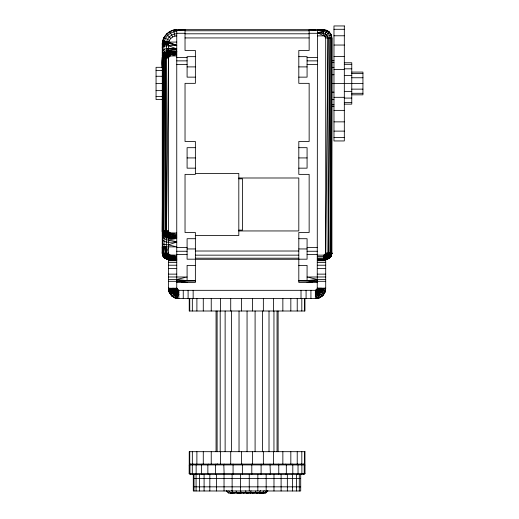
<?xml version="1.0" encoding="UTF-8"?>
<svg xmlns="http://www.w3.org/2000/svg" width="519" height="519" viewBox="0 0 519 519"><rect width="100%" height="100%" fill="white"/><g stroke="black" fill="none" stroke-linecap="round" stroke-linejoin="round"><path stroke-width="0.78" d="M162.272 232.882C163.031 239.979 171.997 238.474 176.752 237.157C172.626 236.651 167.501 238.519 164.088 235.334L163.29 233.861L163.102 230.949L164.088 58.005L167.559 55.416L170.55 54.365L168.48 58.005L168.48 230.949L165.892 231.643L165.373 230.949L165.438 58.005L165.185 230.949L165.392 231.876L170.55 235.483L176.752 235.944C171.912 237.313 162.434 238.351 162.272 230.949L163.102 58.005L162.661 56.681L163.102 54.904L166.333 52.185L176.752 51.803C171.698 51.109 162.694 50.265 162.272 57.531M317.42 259.286L327.327 259.065L330.084 257.469L330.888 255.997L330.888 254.712M317.42 259.033L324.381 259.286L328.06 258.825L330.888 256.341L331.44 253.084L331.907 37.939C331.816 33.495 328.073 29.752 323.629 29.667L176.752 29.667C169.032 29.648 162.188 36.395 162.272 44.147L162.272 253.084C162.466 260.428 171.744 259.954 176.752 259.286C171.77 258.754 162.551 260.726 162.272 253.084L162.272 246.875L176.752 246.875L168.48 244.858L164.088 244.475L162.272 243.567M165.373 230.949L165.983 57.35L167.559 55.416L166.871 53.619L167.053 52.808L168.896 51.803C160.935 51.673 161.636 62.351 162.298 67.704M163.174 255.724L162.739 253.084L162.298 253.188L163.102 256.185L165.373 258.456L168.48 259.286L165.36 258.365L164.088 257.469L163.29 255.997L163.219 246.875L162.668 253.084L162.655 233.096C160.481 227.458 168.474 237.027 170.55 236.748L176.752 236.898L169.531 237.157L167.053 236.145L164.38 234.919L162.739 233.31L162.272 230.949L163.102 58.005L163.102 230.949M327.249 31.153L329.143 32.425L330.83 34.955L331.427 37.939L330.162 255.4L329.708 257.398L328.819 258.365L323.629 259.033M325.095 36.473L329.481 32.087L326.613 30.738L323.629 30.147L317.42 30.498C322.241 31.075 329.941 31.374 330.065 37.939L328.196 253.739L326.62 255.672L323.629 256.717L323.837 255.134L324.641 254.81L325.698 253.084L328.034 37.939C327.774 32.606 321.086 33.359 317.42 32.768L324.42 36.032L325.698 37.939L325.698 253.084L328.819 254.031L330.162 255.4L331.907 253.084L331.907 37.939L325.698 37.939M169.402 40.346L168.48 43.337L168.48 51.803L165.788 52.445L163.673 54.339L162.895 58.005L162.298 57.901C163.381 49.597 161.643 63.895 162.35 67.704L162.272 58.005L164.088 53.619L163.803 43.648L162.655 47.125L162.479 42.331L168.545 42.701L176.752 45.438L168.48 43.337L162.272 44.147L162.732 40.527L168.74 42.078L176.752 45.438L166.333 45.782L164.088 46.308L162.655 47.125L162.272 47.917L162.726 42.227L163.887 37.504L169.402 40.346C170.855 37.679 173.709 35.915 176.752 35.869M165.451 236.21L168.48 237.157L168.48 253.084L165.892 253.778L165.373 253.084L165.451 246.875L165.392 254.012L170.55 257.619L176.752 258.079L168.292 259.195L165.983 258.657L168.48 259.286L165.373 258.456L168.714 259.286M176.752 51.803L170.55 51.842L165.392 52.704L164.465 53.691L163.998 55.695L165.36 57.058L168.48 58.005L166.482 230.949L164.465 232.901L164.017 234.588L164.088 246.875L163.102 253.084M176.752 260.116L168.48 260.116L168.48 288.253C168.5 293.754 173.294 298.672 178.821 298.594L315.357 298.594C320.859 298.503 325.796 293.825 325.698 288.253L325.698 260.116L317.42 260.116M176.752 31.484C171.134 31.523 165.931 35.545 164.491 40.982L166.391 43.408L166.398 52.361L165.892 52.464M176.752 29.667L176.752 288.253L177.576 289.887L178.821 290.322L315.357 290.322L316.389 290.037L317.245 289.089L317.42 29.667L323.629 30.147M174.916 36.077L173.534 30.031L176.752 30.05C167.78 29.914 161.532 38.763 162.655 47.125L162.804 43.875M175.299 297.977C174.125 297.218 180.197 285.742 177.044 291.957L177.42 294.299L175.299 297.977L172.217 296.213L169.265 292.21L170.764 294.734L177.388 289.686L178.03 290.16L176.745 298.386L174.864 297.809L171.51 295.564L169.265 292.21L176.934 288.986L177.355 289.712L178.821 290.322L178.821 298.594L174.864 297.809M242.373 464.09L242.373 474.431M251.806 474.431L251.806 464.09M325.458 253.901L327.126 256.555L327.307 257.469L326.62 258.864L327.359 259.059L325.277 259.286C328.871 258.151 327.755 259.247 330.084 257.469L330.162 256.723L329.695 257.424L325.685 259.286L328.988 258.267L331.07 256.185L331.907 253.084L325.698 253.084M317.42 288.35L325.698 288.253L317.42 288.253L317.271 288.979L321.17 290.426L325.407 290.672L325.627 288.856M170.55 54.365L170.336 55.955L168.292 56.13L164.088 58.005L162.823 57.259L162.298 57.901L163.251 54.793L167.553 52.224L166.813 52.03L168.506 51.803L165.373 52.633M170.55 54.521L170.336 55.955L176.752 55.935L170.55 54.521L176.752 54.508L170.55 54.145L167.053 52.808L163.673 54.339M165.373 253.084L166.333 246.875L166.333 236.768L164.088 235.334L162.836 233.407L162.298 230.949L168.48 230.949L168.896 232.071L170.55 233.615L176.752 234.452L170.55 234.549L176.752 235.944M324.381 259.286L330.084 257.469C331.524 256.873 332.407 249.191 331.44 255.445C330.389 257.943 327.82 259.078 325.257 259.286M250.58 493.05L251.014 490.721M325.556 288.973L324.913 292.21L322.669 295.564L319.315 297.809L316.233 290.095L317.148 289.284L317.42 288.253L321.585 288.253C321.592 291.561 318.685 294.5 315.357 294.455L316.908 298.477L320.645 297.14L323.746 294.299L319.204 289.693L317.245 289.089L317.42 288.253L316.999 289.505L318.452 290.958L323.746 294.299M168.714 237.157L167.053 236.145L166.871 235.341L167.553 233.537L165.185 230.949L164.088 58.005L164.471 56.052L164.147 54.839L163.251 54.793L162.648 56.597L162.694 42.785L162.655 47.125M162.739 55.643L162.272 58.005L168.48 58.005M325.543 289.044L324.913 292.21L322.669 295.564L324.764 292.547L321.17 290.426M325.407 290.672L319.464 288.441C319.341 290.562 317.505 292.392 315.357 292.366L315.558 290.309L316.389 290.043L315.357 290.322L315.357 298.594L316.908 298.477L316.759 294.299L315.799 290.231L315.357 292.366L318.919 297.964L315.357 298.594L319.302 297.776M331.427 37.939L331.44 253.084L331.875 253.188L330.888 256.341L330.032 256.25L329.695 255.004L330.084 253.084L330.065 37.939M162.272 55.559C162.311 51.874 166.333 51.07 168.48 48.877L176.752 48.955L168.48 45.64L167.475 43.362L167.767 41.825L165.483 42.363L164.088 46.308L165.425 43.46L166.333 45.782L167.475 43.362L168.48 43.337M162.272 231.299C162.668 238.578 171.672 237.786 176.752 237.157L169.012 236.859L168.675 235.775L169.791 232.83L176.752 233.018L167.053 234.419L164.426 233.05L166.871 235.341L168.675 235.775L170.55 235.483M162.687 253.356L164.465 255.037L170.55 258.884L176.752 259.033L169.531 259.286L168.675 257.911L169.791 254.965L176.752 255.153L167.053 256.555L164.426 255.186L166.482 253.084L168.48 246.875M263.016 492.641L262.932 493.05L258.728 492.816M162.7 56.162L162.298 58.005L162.687 57.732M331.343 255.536L331.875 253.084M232.032 492.687L231.954 493.05L230.514 493.05L230.65 492.732M233.07 464.09L233.07 474.431M261.102 474.431L261.102 464.09M169.531 259.286L165.795 258.579L164.088 257.469L164.426 255.186L166.871 257.469L168.675 257.911L170.55 257.619M178.03 290.16L177.608 289.926L172.217 296.213L171.51 295.564L173.424 297.076L176.142 293.851L176.317 291.516L177.388 289.686L176.771 288.506L172.613 288.253C172.555 291.568 175.506 294.5 178.821 294.455L176.745 298.386M162.272 52.244L162.655 50.868C166.08 46.6 172.198 48.948 176.752 48.955L166.333 50.628L168.48 51.096L176.752 51.199L168.48 50.304M163.251 54.793L163.271 56.266L164.088 58.005L164.588 56.208C167.935 52.932 172.087 51.699 176.752 53.009L169.012 54.761L167.053 54.534L163.998 55.695L162.823 57.259M162.278 43.797L162.726 42.227L162.272 44.147M162.836 233.407L163.732 230.949L165.392 231.876M169.012 258.987L164.088 257.469L162.836 255.536L163.284 254.07L163.732 253.084L165.392 254.012M170.764 294.734L174.968 289.693L176.947 289.031L176.752 288.253L168.48 288.253L168.656 290.153L177.037 289.297L175.727 290.958L173.424 297.076M170.55 52.614L169.012 52.101L164.426 53.833L168.675 53.178L176.752 53.009L170.55 52.231L176.752 52.056L169.012 52.101L168.675 53.178L169.531 56.279M329.695 255.004L323.629 258.949L325.166 258.987L325.504 257.911L324.641 254.81L325.887 254.959L330.084 253.084L331.343 253.869M330.162 256.723L329.695 257.424L330.888 256.341L331.875 253.188L331.44 255.445L330.888 255.997M232.071 492.732L231.954 493.05L233.174 492.842L231.954 493.05L232.188 492.687M236.696 492.816L238.539 493.05L238.688 492.641M164.225 37.673L162.479 42.324L162.655 40.832C163.881 40.119 163.589 43.395 165.003 43.479M224.15 464.09L223.819 464.914L224.15 474.431M270.023 474.431L270.354 473.607L270.023 464.09M324.42 36.032L326.795 30.297M255.017 493.05L255.893 490.98M163.822 253.668L163.29 254.848L162.298 253.188L163.284 256.341L165.892 258.624L163.102 256.185M172.217 296.213L174.15 292.333M230.696 492.687L230.514 493.05L231.091 492.687M163.011 43.765L164.491 40.982M169.012 54.761L166.846 57.758L166.119 58.005L166.482 230.949L169.012 234.199M317.42 258.079L323.629 258.079L327.327 253.33L328.06 253.084L328.034 37.939M323.629 256.717L324.641 254.81M215.859 464.09L215.404 464.914L215.404 473.607L215.859 474.431M278.314 474.431L278.768 473.607L278.768 464.914L278.314 464.09M230.741 492.641L230.514 493.05L231.046 492.641M326.62 255.672L330.084 253.084L330.888 254.848L330.032 256.25L327.307 257.469L323.629 258.079M163.271 56.266L164.147 54.839L166.871 53.619L164.38 55.708M258.955 493.05L260.538 490.565M165.36 57.058L167.053 54.534L164.471 56.052M325.166 256.334L327.126 256.555L328.819 254.031M208.417 464.09L207.859 464.914L207.859 473.607L208.417 474.431M285.755 474.431L286.319 473.607L286.319 464.914L285.755 464.09M232.265 492.641L231.954 493.05L232.421 492.537M330.084 257.469L331.07 256.185M202.034 464.09L201.378 464.914L201.378 473.607L202.034 474.431M292.145 474.431L292.8 473.607L292.8 464.914L292.145 464.09M168.286 232.83L168.896 232.071L166.813 231.208L167.553 233.537L168.286 232.83L169.791 232.83M168.896 259.286L166.813 259.059L167.553 258.864L166.871 257.469L167.053 256.555L168.896 254.206L168.48 253.084L162.272 253.084L162.655 246.875L162.707 250.755M262.153 493.05L264.158 490.565M316.888 289.602L321.443 289.459L325.465 290.27L321.579 288.545L325.685 288.733M177.608 289.926L176.317 291.516L174.968 289.693L174.715 288.441L176.752 288.253M297.303 474.431L298.029 473.607L298.029 464.914L297.303 464.09M264.398 493.05L266.5 490.792M193.087 464.09L192.302 464.914L192.302 473.607L193.087 474.431M301.091 474.431L301.87 473.607L301.87 464.914L301.091 464.09M226.213 490.792L228.47 493.05L265.663 493.05L267.862 490.792M190.771 464.09L189.954 464.914L189.954 473.607L190.771 474.431M303.407 474.431L304.218 473.607L304.218 464.914L303.407 464.09M267.798 490.792L265.663 493.05M304.186 464.09L305.01 464.914L305.01 473.607L304.186 474.431L189.993 474.431L189.163 473.607L189.163 464.914L189.993 464.09M329.481 32.087L329.143 32.425L326.613 30.738L317.42 30.498M318.452 290.958L316.577 289.874L319.133 293.177L320.645 297.14L319.315 297.809L322.299 295.914L317.128 291.957L316.389 290.037L317.148 289.284L318.452 290.958L324.764 292.547M177.946 290.127L176.317 291.516L178.821 292.366L178.38 290.225L177.894 292.255L178.821 294.455M330.162 255.4L327.307 257.469L329.747 257.255L327.126 258.28L325.504 257.911M248.53 492.641L248.024 493.05L246.032 492.816M329.708 257.398L330.441 256.814L328.799 258.456L325.698 259.286L328.799 258.456M237.021 492.81L238.954 492.726M166.391 43.408L167.527 42.577L168.48 45.64M165.483 42.363L166.664 41.539C167.845 37.07 172.126 33.754 176.752 33.722M237.079 492.778L238.539 493.05L239.051 492.687M255.938 492.842L257.197 493.05L257.826 492.641M164.088 53.619L166.333 52.185M175.727 290.958L173.476 291.399L169.908 293.495L169.045 291.633L174.715 288.441L176.947 289.031L176.758 288.35L168.487 288.733M163.219 233.978L162.298 231.052L162.739 230.949L162.836 231.74L162.298 231.052L162.687 232.343M166.631 255.925L165.36 254.031L166.846 253.33L168.506 253.356M327.126 256.555L329.799 255.38M217.357 464.09L215.404 464.914L217.532 464.09M325.543 37.147L331.271 34.773L330.837 34.955M168.656 290.153L172.619 288.545L168.48 288.253L169.045 291.633L173.009 290.426L169.155 291.866M248.809 492.732L246.181 492.778M166.333 51.881L168.48 51.096M256.029 492.81L258.086 492.732M168.48 244.858L176.752 242.016C172.295 239.914 165.963 241.322 162.655 237.131L162.272 235.613M327.69 258.754L328.177 258.67L326.62 258.864L328.462 258.28M169.012 236.859C166.301 237.676 163.738 235.412 162.655 233.096M317.271 288.979L319.464 288.441M168.48 279.456L176.752 279.456L187.093 277.023L168.48 276.971M168.675 235.775L165.36 236.229L164.017 234.588M168.675 257.911L165.36 258.365L162.739 255.445L162.298 253.084L162.836 255.536M233.79 492.732L236.087 492.732M258.812 492.778L263.801 493.05L263.133 492.641M323.629 31.503L317.42 32.768L323.629 32.833M242.01 492.732L244.449 492.778M163.284 231.935L164.471 235.256L164.088 235.334L167.053 236.145L163.732 234.679M164.088 257.469L167.053 258.28L164.017 256.723M172.736 289.459L168.681 290.264L168.48 288.253L169.304 292.191L173.476 291.399M249.483 492.784L254.31 492.778M168.48 240.005L176.752 238.455L168.48 238.331M165.658 52.575L167.553 52.224M166.482 258.754L165.373 258.456M171.795 30.699L173.618 30.4M326.62 258.864L328.378 258.579M298.808 280.643L317.42 281.019L307.079 282.453L312.652 282.051M243.106 493.05L244.618 492.842M325.673 259.286L327.359 259.059L325.166 258.987M252.39 492.641L252.863 493.05L252.169 492.732L254.699 492.816M241.316 492.797L238.539 493.05L240.485 492.803M325.698 279.456L317.42 279.456L307.079 280.643L307.079 265.391L298.808 265.391M238.539 493.05L241.179 492.765M166.813 52.03L169.791 51.803M251.475 492.784L246.441 492.778M317.42 255.153L323.837 255.134L323.629 256.581L317.42 256.581M169.791 259.286L176.752 259.286M168.48 51.511L176.752 51.199M181.527 282.051L187.093 282.459L176.752 281.019L195.371 280.643M176.752 242.016C172.165 241.666 166.547 243.619 162.655 240.303L162.272 239.278M178.257 29.843L185.03 29.667L185.03 50.453L195.371 50.453L195.371 83.345L185.03 83.345L185.03 141.479L195.371 141.479L195.371 174.371L185.03 174.371L185.03 232.499L195.371 232.499L195.371 282.459L176.752 282.459M333.97 29.291L344.318 29.291M176.752 30.627L185.03 30.627M309.149 30.627L317.42 30.627M185.03 30.777L309.149 30.777M176.752 33.287L185.03 33.287M309.149 33.287L317.42 33.287M185.03 33.8L309.149 33.8M333.97 35.779L344.318 35.779M317.42 35.869L323.629 35.869L323.629 29.667L325.867 30.465M185.03 37.939L309.149 37.939M168.74 42.078L176.752 42.078M333.97 45.043L344.318 45.043M333.97 56.532L344.318 56.532M195.371 56.662L187.093 56.662L187.093 77.143L195.371 77.143M298.808 56.662L307.079 56.662L307.079 77.143L298.808 77.143M176.752 57.538L187.093 57.538M307.079 57.538L317.42 57.538M331.907 60.697L333.97 60.697M176.752 60.866L187.093 60.866M307.079 60.866L317.42 60.866M331.907 62.429L333.97 62.429M344.318 62.767L351.765 62.767L351.765 104.137L344.318 104.137M344.318 64.337L351.765 64.337M176.752 64.518L187.093 64.518M307.079 64.518L317.42 64.518M187.093 66.899L195.371 66.899M298.808 66.899L307.079 66.899M162.895 67.314L156.063 67.314L156.063 99.583L162.895 99.583M331.907 67.36L333.97 67.36M344.318 68.826L351.765 68.826M333.97 69.591L344.318 69.591M156.063 70.513L162.895 70.513M351.765 72.076L362.937 72.076L362.937 94.828L351.765 94.828M351.765 73.601L362.937 73.601M331.907 74.742L333.97 74.742M344.318 75.534L351.765 75.534M156.063 76.274L162.895 76.274M351.765 77.759L362.937 77.759M156.063 83.449L162.895 83.449M331.907 83.449L362.937 83.449M351.765 89.138L362.937 89.138M156.063 90.63L162.895 90.63M344.318 91.37L351.765 91.37M331.907 92.161L333.97 92.161M351.765 93.303L362.937 93.303M156.063 96.391L162.895 96.391M333.97 97.313L344.318 97.313M344.318 98.078L351.765 98.078M331.907 99.544L333.97 99.544M344.318 102.561L351.765 102.561M331.907 104.475L333.97 104.475M331.907 106.207L333.97 106.207M333.97 110.372L344.318 110.372M333.97 121.861L344.318 121.861M333.97 131.119L344.318 131.119M333.97 137.613L344.318 137.613M195.371 147.681L187.093 147.681L187.093 168.162L195.371 168.162M298.808 147.681L307.079 147.681L307.079 168.162L298.808 168.162M187.093 157.925L195.371 157.925M298.808 157.925L307.079 157.925M195.371 173.437L238.811 173.437L238.811 235.496L195.371 235.496M238.811 177.991L298.808 177.991L298.808 230.949L238.811 230.949M238.811 178.815L242.535 178.815L242.535 230.118L238.811 230.118M195.371 238.708L187.093 238.708L187.093 259.189L195.371 259.189M298.808 238.708L307.079 238.708L307.079 259.189L298.808 259.189M176.752 247.608L187.093 247.608M307.079 247.608L317.42 247.608M187.093 248.945L195.371 248.945M298.808 248.945L307.079 248.945M195.371 251.014L298.808 251.014M176.752 251.261L187.093 251.261M307.079 251.261L317.42 251.261M176.752 254.589L187.093 254.589M307.079 254.589L317.42 254.589M195.371 255.153L298.808 255.153M195.371 258.183L298.808 258.183M195.371 259.286L298.808 259.286M168.48 260.746L176.752 260.746M317.42 260.746L325.698 260.746M168.48 262.543L176.752 262.543M317.42 262.543L325.698 262.543M168.48 265.222L176.752 265.222M317.42 265.222L325.698 265.222M195.371 265.391L187.093 265.391L187.093 280.643L176.752 279.456M168.48 268.394L176.752 268.394M317.42 268.394L325.698 268.394M168.48 274.136L176.752 274.136M317.42 274.136L325.698 274.136M325.698 276.971L307.079 277.023L317.42 279.456M176.752 281.019L195.371 281.019M298.808 281.019L317.42 281.019M168.48 281.304L176.752 281.304M317.42 281.304L325.698 281.304M317.42 282.459L298.808 282.453L298.808 232.499L309.149 232.499L309.149 174.371L298.808 174.371L298.808 141.479L309.149 141.479L309.149 83.345L298.808 83.345L298.808 50.453L309.149 50.453L309.149 29.667L315.922 29.843M189.163 464.914L305.01 464.914M189.163 473.607L305.01 473.607M193.302 478.57L300.702 478.57M193.302 486.841L300.702 486.841M166.333 246.875L166.482 253.084L168.286 254.959L169.791 254.965L170.55 255.75L176.752 256.581L170.55 256.684L176.752 258.079M166.813 231.208L168.506 231.221M169.531 237.157L165.983 236.521L168.48 237.157M166.813 259.059L168.286 259.189L165.983 258.657M166.333 48.526L168.48 48.877M164.38 234.919L166.871 235.341L163.29 233.861M164.38 257.054L166.871 257.469L163.29 255.997M258.832 492.745L260.655 493.05L260.467 492.641M167.553 233.537L164.465 232.901L163.732 230.949M165.36 236.229L167.559 236.735M165.36 258.365L167.559 258.864M256.062 492.778L257.197 493.05M168.286 51.9L169.012 52.101M166.119 253.084L169.791 254.965M167.137 254.349L165.983 253.739L167.559 255.672L164.465 255.037L163.732 253.084M234.024 492.641L234.705 493.05M252.331 492.687L252.863 493.05M165.36 254.031L167.559 255.672L166.813 253.343M163.732 256.814L164.465 257.398L163.284 254.07M260.155 492.641L260.655 493.05L260.46 492.687M260.24 492.687L260.655 493.05L260.395 492.732M316.285 292.255L320.645 297.14M166.327 34.098L170.796 38.406M167.559 55.416L168.714 57.187M165.892 253.778L165.185 253.084L164.088 246.875M260.324 492.726L260.655 493.05M316.389 290.037L317.862 291.516L320.028 292.333L322.299 295.914M226.868 490.792L229.054 493.05M167.767 41.825L168.545 42.701L167.715 43.349L168.48 45.438M196.876 474.431L196.143 473.607L196.143 464.914L196.876 464.09L196.896 451.679M228.795 490.792L230.773 493.05M315.799 290.231L317.128 291.957M231.708 490.565L233.518 493.05M172.684 36.94L169.635 31.536M236.002 490.98L237.112 493.05M168.286 254.959L169.012 256.334M240.693 490.98L241.335 493.05M164.147 234.114L164.465 235.263M318.037 293.851L318.919 297.964M162.298 230.949L162.739 233.31M168.48 288.253L169.045 291.633M166.534 33.936L166.599 34.364M162.272 246.875L162.681 252.305M245.772 490.721L245.922 493.05M163.998 55.695L164.088 58.005M162.707 139.63L162.492 99.22L162.707 136.393M162.382 99.22L162.707 218.823M330.888 254.848L330.888 256.341M323.629 255.153L323.629 259.286M310.926 290.322L310.926 298.594M306.08 290.322L306.08 298.594M304.945 298.594L304.945 311.004L189.234 311.004L189.234 298.594M304.413 298.594L304.413 311.004M304.413 451.679L304.413 464.09M301.811 298.594L301.811 311.004M301.811 451.679L301.811 464.09M301.02 290.322L301.02 298.594M300.702 474.431L300.702 490.98L193.302 490.98L193.302 474.431M299.307 474.431L299.307 490.98M297.225 298.594L297.225 311.004M297.225 451.679L297.225 464.09M296.57 474.431L296.57 490.98M292.547 474.431L292.547 490.98M290.828 298.594L290.828 311.004M290.828 451.679L290.828 464.09M287.344 474.431L287.344 490.98M282.855 298.594L282.855 311.004M282.855 451.679L282.855 464.09M281.103 474.431L281.103 490.98M278.119 311.004L278.119 451.679M277.055 311.004L277.055 451.679M273.98 474.431L273.98 490.98M273.948 311.004L273.948 451.679M273.584 298.594L273.584 311.004M273.584 451.679L273.584 464.09M269.011 311.004L269.011 451.679M266.163 474.431L266.163 490.98M263.354 298.594L263.354 311.004M263.354 451.679L263.354 464.09M262.582 311.004L262.582 451.679M257.846 474.431L257.846 490.98M255.095 311.004L255.095 451.679M252.539 298.594L252.539 311.004M252.539 451.679L252.539 464.09M249.256 474.431L249.256 490.98M247.057 311.004L247.057 451.679M241.53 298.594L241.53 311.004M241.53 451.679L241.53 464.09M240.602 474.431L240.602 490.98M239.032 311.004L239.032 451.679M232.123 474.431L232.123 490.98M231.545 311.004L231.545 451.679M230.721 298.594L230.721 311.004M230.721 451.679L230.721 464.09M225.129 311.004L225.129 451.679M224.033 474.431L224.033 490.98M220.497 298.594L220.497 311.004M220.497 451.679L220.497 464.09M220.199 311.004L220.199 451.679M217.111 311.004L217.111 451.679M216.533 474.431L216.533 490.98M216.06 311.004L216.06 451.679M211.239 298.594L211.239 311.004M211.239 451.679L211.239 464.09M209.832 474.431L209.832 490.98M204.09 474.431L204.09 490.98M203.279 298.594L203.279 311.004M203.279 451.679L203.279 464.09M199.465 474.431L199.465 490.98M196.896 298.594L196.896 311.004M196.072 474.431L196.072 490.98M193.996 474.431L193.996 490.98M193.152 290.322L193.152 298.594M192.335 298.594L192.335 311.004M192.335 451.679L192.335 464.09M189.746 298.594L189.746 311.004M189.746 451.679L189.746 464.09M188.099 290.322L188.099 298.594M183.252 290.322L183.252 298.594M170.55 51.803L170.55 55.935M170.55 233.018L170.55 237.157M170.55 255.153L170.55 259.286M170.55 236.794L170.336 237.157L170.55 236.833M170.55 258.929L170.336 259.286L170.55 258.968M263.139 492.726L262.932 493.05L263.801 493.05L263.165 492.687M344.318 25.95L333.97 25.95L333.97 140.954L344.318 140.954L344.318 25.95M304.945 451.679L189.234 451.679L189.234 464.09L304.945 464.09L304.945 451.679"/></g></svg>
